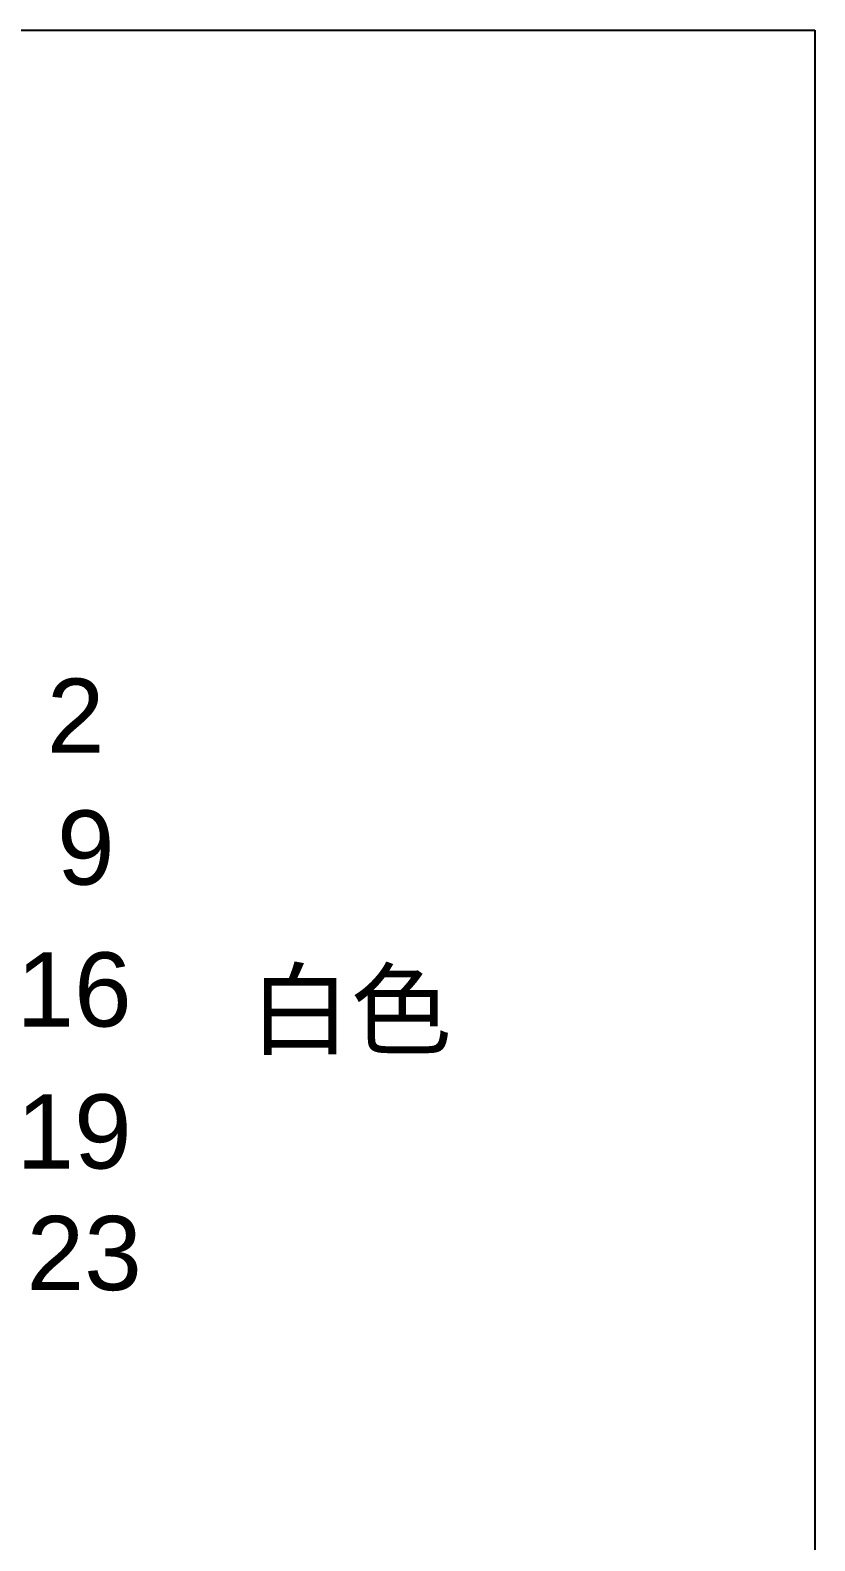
# Model space of a CAD drawing. Header units: inches. Extents: x 47316 to 59086, y 3141 to 11743.
# Drawn here: x 50749.28 to 50768.63, y 5710.94 to 5748.17 of the extents above; entities that cross this region are included whole.
import ezdxf

# ---------------------------------------------------------------- set-up
doc = ezdxf.new("R2010")
doc.units = ezdxf.units.IN
doc.header["$MEASUREMENT"] = 0
doc.styles.add('Arial_Style', font='arial.ttf')

msp = doc.modelspace()

# ---------------------------------------------------------------- linework, layer by layer
at = {"color": 1}
for p, q in [((50715.213, 5748.169), (50768.632, 5748.169)), ((50768.632, 5748.169), (50768.632, 5673.706))]:
    msp.add_line(p, q, dxfattribs=at)

# ---------------------------------------------------------------- texts
at = {"color": 0, "linetype": 'Continuous', "lineweight": 15, "style": 'Arial_Style'}
for s, height, p in [('2', 1.829, (50749.688, 5730.359)), ('9', 1.829, (50749.938, 5727.109)), ('16', 1.8291, (50748.938, 5723.612)), ('白色', 1.8291, (50754.685, 5723.112)), ('19', 1.8291, (50748.938, 5720.112)), ('23', 1.8291, (50749.188, 5717.115))]:
    msp.add_text(s, height=height, dxfattribs=at).set_placement(p)

doc.saveas('drawing.dxf')
